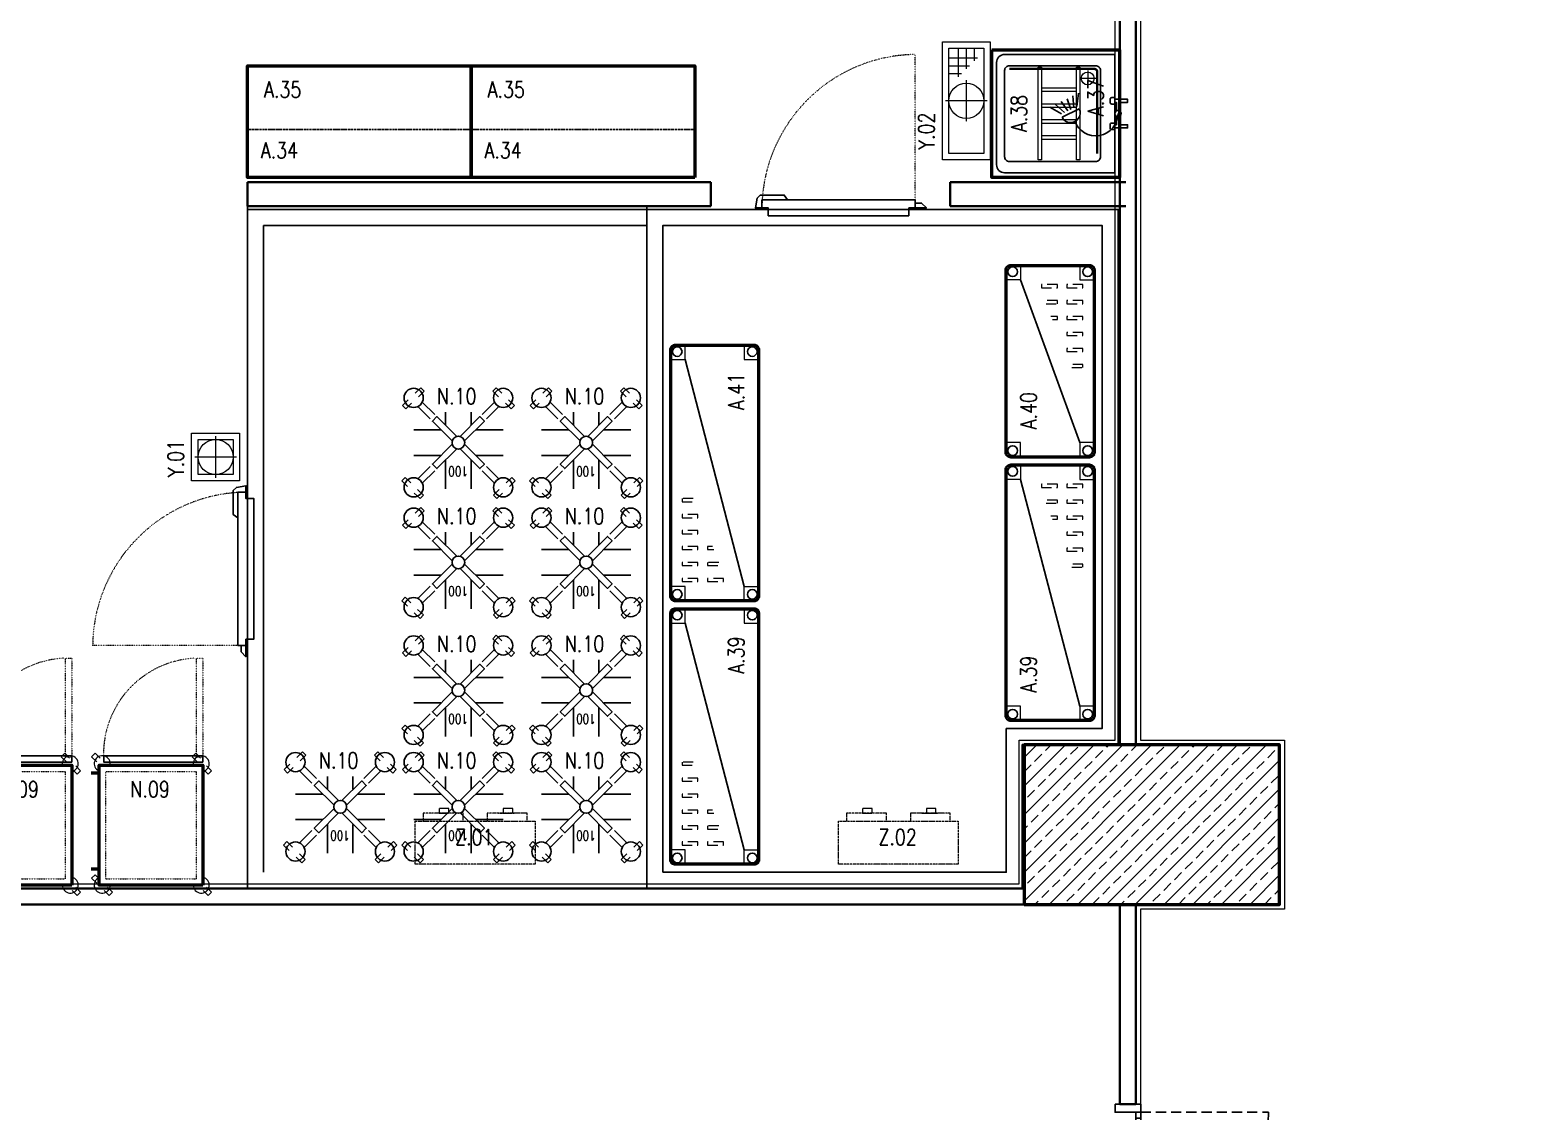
# Model space of a CAD drawing. Header units: millimetres. Extents: x 1443065 to 1517367, y 3763150 to 3779068.
# Drawn here: x 1487815 to 1488745, y 3767867 to 3768544 of the extents above; entities that cross this region are included whole.
import ezdxf
from ezdxf.enums import TextEntityAlignment as Align

# ---------------------------------------------------------------- set-up
doc = ezdxf.new("R2010")
doc.units = ezdxf.units.MM
for name, pattern in [('BORDER', [1.75, 0.5, -0.25, 0.5, -0.25, 0, -0.25]), ('DASHED2', [0.375, 0.25, -0.125]), ('DOT', [0.25, 0, -0.25]), ('HIDDEN', [9.525, 6.35, -3.175])]:
    doc.linetypes.add(name, pattern=pattern)
for name, color, linetype, lineweight in [('-DWG_ANA', 7, 'Continuous', 50), ('-DWG_ANA_1', 7, 'BORDER', 25), ('-DWG_DETAY1', 7, 'Continuous', 25), ('-DWG_DETAY2', 7, 'Continuous', 15), ('-DWG_DETAY4', 7, 'DOT', 18), ('-dwg_sdepo', 7, 'BORDER', 9), ('DUVAR', 2, 'Continuous', 35), ('kapi-acilis', 43, 'DOT', 15), ('NO', 7, 'Continuous', 30), ('PLAN', 253, 'Continuous', 15), ('s-depo', 140, 'Continuous', 25), ('SIVA', 3, 'Continuous', 9), ('TASIYICI', 170, 'Continuous', 50), ('TEFRIS', 165, 'Continuous', 15), ('yerizg-a', 7, 'Continuous', 15), ('yerizg-b', 7, 'Continuous', 9)]:
    doc.layers.add(name, color=color, linetype=linetype, lineweight=lineweight)
for name, color, linetype in [('BL-A', 1, 'Continuous'), ('BL-N', 30, 'Continuous'), ('BL-Y', 144, 'Continuous'), ('BL-Z', 117, 'Continuous'), ('m-DOG_', 4, 'Continuous'), ('m-TAR_duvar', 8, 'Continuous'), ('m-TFR_vitrifiye', 1, 'Continuous'), ('SDNO', 7, 'Continuous'), ('yazi-blk', 7, 'Continuous'), ('YRNO', 7, 'Continuous')]:
    doc.layers.add(name, color=color, linetype=linetype)
doc.styles.add('ROMANS', font='romans.shx', dxfattribs={"width": 0.8})
doc.styles.add('ROMANSTW', font='Romanstw.shx', dxfattribs={"width": 0.8})

# ---------------------------------------------------------------- blocks, each defined once
blk = doc.blocks.new('90lık Kqpı')
at = {"layer": 'm-DOG_', "linetype": 'HIDDEN'}
blk.add_line((-8, -5), (-88, -5), dxfattribs=at)
at = {"layer": 'm-DOG_'}
for p, q in [((-5, -8.77), (-8, -8.77)), ((-5, -81.23), (-8, -81.23))]:
    blk.add_line(p, q, dxfattribs=at)
for points in [[(8, 0), (8, -5), (-8, -5), (-8, 0)], [(-8, -5), (-8, -85), (-5, -85), (-5, -5)], [(8, -90), (8, -85), (-8, -85), (-8, -90)]]:
    blk.add_lwpolyline(points, close=True, dxfattribs=at)
at = {"layer": 'm-DOG_', "linetype": 'HIDDEN'}
blk.add_arc((-8, -5), 80, 180, 270, dxfattribs=at)
blk = doc.blocks.new('J-KS09l')
at = {"layer": 'kapi-acilis', "linetype": 'DOT'}
blk.add_lwpolyline([(-3, 11), (-3, 107)], dxfattribs=at)
blk.add_arc((-4.16, 9.84), 97.16, 0.68143, 89.31857, dxfattribs=at)
at = {"layer": 's-depo', "linetype": 'Continuous'}
for points in [[(77, 16), (79, 19), (94, 19), (96, 17), (97, 11), (93, 11), (93, 16)], [(-3, 14), (-7, 14), (-10, 11), (-3, 11)], [(1, 11), (-3, 11), (-3, 16), (93, 16), (93, 11), (89, 11), (89, 6), (1, 6), (1, 11)]]:
    blk.add_lwpolyline(points, close=True, dxfattribs=at)
blk = doc.blocks.new('J-KS09r')
at = {"layer": 'kapi-acilis', "linetype": 'DOT'}
blk.add_lwpolyline([(3, 11), (3, 107)], dxfattribs=at)
blk.add_arc((4.16, 9.84), 97.16, 90.68143, 179.31857, dxfattribs=at)
at = {"layer": 's-depo', "linetype": 'Continuous'}
for points in [[(-77, 16), (-79, 19), (-94, 19), (-96, 17), (-97, 11), (-93, 11), (-93, 16)], [(-1, 11), (3, 11), (3, 16), (-93, 16), (-93, 11), (-89, 11), (-89, 6), (-1, 6), (-1, 11)], [(3, 14), (7, 14), (10, 11), (3, 11)]]:
    blk.add_lwpolyline(points, close=True, dxfattribs=at)
blk = doc.blocks.new('1va-wot350-100')
at = {"layer": '-DWG_DETAY1', "color": 0}
for points in [[(-8, 11), (-8, 29)], [(8, 11), (8, 29)], [(-25.41, 22.59), (-17.68, 14.85)], [(-22.59, 25.41), (-14.85, 17.68)], [(22.59, 25.41), (14.85, 17.68)], [(25.41, 22.59), (17.68, 14.85)], [(-3.86, 1.04), (-16.26, 13.44), (-13.44, 16.26), (-1.04, 3.86)], [(3.86, 1.04), (16.26, 13.44), (13.44, 16.26), (1.04, 3.86)], [(-11, 8), (-28, 8)], [(11, 8), (28, 8)], [(-11, -8), (-28, -8)], [(-1.04, -3.86), (-13.44, -16.26), (-16.26, -13.44), (-3.86, -1.04)], [(3.86, -1.04), (16.26, -13.44), (13.44, -16.26), (1.04, -3.86)], [(11, -8), (28, -8)], [(-17.68, -14.85), (-25.41, -22.59)], [(-14.85, -17.68), (-22.59, -25.41)], [(-8, -11), (-8, -19)], [(8, -11), (8, -19)], [(14.85, -17.68), (22.59, -25.41)], [(17.68, -14.85), (25.41, -22.59)]]:
    blk.add_lwpolyline(points, dxfattribs=at)
for centre, radius in [((-28, 28), 6), ((28, 28), 6), ((0, 0), 4), ((-28, -28), 6), ((28, -28), 6)]:
    blk.add_circle(centre, radius, dxfattribs=at)
at = {"layer": '-DWG_DETAY2', "color": 0, "linetype": 'ByBlock'}
for points in [[(-25.51, 29.42), (-21.91, 32.89), (-23.99, 35.05), (-27.59, 31.58)], [(25.51, 29.42), (21.91, 32.89), (23.99, 35.05), (27.59, 31.58)], [(-29.83, 25.25), (-33.42, 21.78), (-35.51, 23.94), (-31.91, 27.41)], [(29.83, 25.25), (33.42, 21.78), (35.51, 23.94), (31.91, 27.41)], [(-31.47, -26.77), (-35.07, -23.3), (-32.99, -21.14), (-29.39, -24.61)], [(31.47, -26.77), (35.07, -23.3), (32.99, -21.14), (29.39, -24.61)], [(-27.16, -30.93), (-23.56, -34.4), (-21.47, -32.25), (-25.07, -28.77)], [(27.16, -30.93), (23.56, -34.4), (21.47, -32.25), (25.07, -28.77)]]:
    blk.add_lwpolyline(points, dxfattribs=at)
at = {"layer": 'NO', "linetype": 'Continuous', "style": 'ROMANS', "width": 0.8}
blk.add_attdef('NO', text='', height=10, dxfattribs=at).set_placement((1, -29), align=Align.MIDDLE)
at = {"layer": 'yazi-blk', "color": 0, "linetype": 'Continuous', "style": 'ROMANSTW', "width": 0.8}
blk.add_text('100', height=6, dxfattribs=at).set_placement((-6.04, 15))
blk = doc.blocks.new('ABS101')
at = {"layer": '-DWG_ANA', "color": 0, "linetype": 'Continuous'}
blk.add_lwpolyline([(0, 0), (65, 0), (65, -75), (0, -75)], close=True, dxfattribs=at)
at = {"layer": '-DWG_ANA', "color": 0}
for points in [[(65, -10), (70, -10)], [(65, -70), (70, -70)]]:
    blk.add_lwpolyline(points, dxfattribs=at)
at = {"layer": '-DWG_DETAY1', "color": 0}
blk.add_lwpolyline([(0, -77), (62, -77), (62, -81), (0, -81)], close=True, dxfattribs=at)
at = {"layer": '-DWG_DETAY2', "color": 0, "linetype": 'HIDDEN'}
for points in [[(-2.39, 1.39), (-5.49, 4.49), (-3.36, 6.61), (-0.23, 3.47)], [(59.61, 1.39), (56.51, 4.49), (58.64, 6.61), (61.77, 3.47)], [(64.39, -3.39), (67.49, -6.49), (69.61, -4.36), (66.47, -1.23)], [(-2.39, -74.61), (-5.49, -71.51), (-3.36, -69.39), (-0.23, -72.53)], [(1.39, -79.39), (4.49, -82.49), (6.61, -80.36), (3.47, -77.23)], [(64.39, -79.39), (67.49, -82.49), (69.61, -80.36), (66.47, -77.23)]]:
    blk.add_lwpolyline(points, dxfattribs=at)
at = {"layer": '-DWG_DETAY2', "color": 0}
for centre, start, end in [((1, 0), 348.46304, 246.42182), ((63, 0), 293.57818, 191.53696), ((1, -76), 113.57818, 11.53696), ((63, -76), 168.46304, 66.42182)]:
    blk.add_arc(centre, 5, start, end, dxfattribs=at)
at = {"layer": '-DWG_DETAY4', "color": 0}
for points in [[(61, -4), (4, -4), (4, -71), (61, -71)], [(4, -80), (4, -142), (0, -142), (0, -80)]]:
    blk.add_lwpolyline(points, close=True, dxfattribs=at)
blk.add_lwpolyline([(5, -142), (5, -142.01, 0.42427), (62, -77)], format="xyb", dxfattribs=at)
at = {"layer": 'NO', "linetype": 'Continuous', "style": 'ROMANS', "width": 0.8}
blk.add_attdef('NO', text='', height=10, dxfattribs=at).set_placement((33, -60), align=Align.MIDDLE)
blk = doc.blocks.new('T_140')
at = {"layer": '-DWG_ANA', "color": 0}
blk.add_lwpolyline([(0, 0), (140, 0), (140, -70), (0, -70)], close=True, dxfattribs=at)
blk = doc.blocks.new('TCN140')
at = {"layer": 'PLAN', "color": 0, "linetype": 'Continuous'}
blk.add_blockref('T_140', (0, 0), dxfattribs=at)
at = {"layer": 'NO', "linetype": 'Continuous', "style": 'ROMANS', "width": 0.8}
blk.add_attdef('NO', text='', height=10, dxfattribs=at).set_placement((118, -55), align=Align.MIDDLE)
blk = doc.blocks.new('Y-SIFON')
at = {"layer": 'yerizg-a', "color": 0, "linetype": 'Continuous'}
blk.add_circle((0, 0), 11, dxfattribs=at)
at = {"layer": 'yerizg-b', "color": 0, "linetype": 'DASHED2'}
for points in [[(0, 13), (0, -13)], [(-13, 0), (13, 0)]]:
    blk.add_lwpolyline(points, dxfattribs=at)
blk = doc.blocks.new('1bs-yk33a')
at = {"layer": 'yerizg-a', "color": 0}
blk.add_lwpolyline([(0, 0), (30, 0), (30, -30), (0, -30)], close=True, dxfattribs=at)
at = {"layer": 'yerizg-b', "color": 0}
blk.add_lwpolyline([(4, -4), (26, -4), (26, -26), (4, -26)], close=True, dxfattribs=at)
at = {"layer": 'PLAN', "color": 0, "linetype": 'Continuous'}
blk.add_blockref('Y-SIFON', (15, -15), dxfattribs=at)
at = {"layer": 'YRNO', "linetype": 'Continuous', "style": 'ROMANS', "width": 0.8}
blk.add_attdef('YRNO', text='', height=10, dxfattribs=at).set_placement((16, -40), align=Align.MIDDLE)
blk = doc.blocks.new('IDP166')
at = {"layer": '-DWG_ANA', "color": 0}
blk.add_lwpolyline([(3, 0), (157, 0, -0.414214), (160, -3), (160, -52, -0.414214), (157, -55), (3, -55, -0.414214), (0, -52), (0, -3, -0.414214)], format="xyb", close=True, dxfattribs=at)
at = {"layer": '-DWG_DETAY1', "color": 0}
blk.add_lwpolyline([(9, -46), (151, -9)], dxfattribs=at)
for centre in [(4, -4), (156, -4), (4, -51), (156, -51)]:
    blk.add_circle(centre, 3, dxfattribs=at)
at = {"layer": '-DWG_DETAY2', "color": 0, "linetype": 'Continuous'}
for points in [[(0, -9), (9, -9), (9, 0)], [(151, 0), (151, -9), (160, -9)], [(0, -46), (9, -46), (9, -55)], [(160, -46), (151, -46), (151, -55)]]:
    blk.add_lwpolyline(points, dxfattribs=at)
at = {"layer": '-DWG_DETAY2', "color": 0, "linetype": 'HIDDEN'}
for points in [[(12, -7), (12, -17), (14, -17), (14, -7)], [(22, -7), (22, -17), (24, -17), (24, -7)], [(32, -7), (32, -17), (34, -17), (34, -7)], [(42, -7), (42, -17), (44, -17), (44, -7)], [(52, -7), (52, -17), (54, -17), (54, -7)], [(12, -23), (12, -33), (14, -33), (14, -23)]]:
    blk.add_lwpolyline(points, close=True, dxfattribs=at)
for points in [[(64, -14), (64, -7), (62, -7), (62, -15)], [(24, -30), (24, -23), (22, -23), (22, -31)], [(34, -26), (34, -23), (32, -23), (32, -27)]]:
    blk.add_lwpolyline(points, dxfattribs=at)
at = {"layer": 'NO', "linetype": 'Continuous', "style": 'ROMANS', "width": 0.8}
blk.add_attdef('NO', text='', height=10, dxfattribs=at).set_placement((131, -41), align=Align.MIDDLE)
blk = doc.blocks.new('IDP126')
at = {"layer": '-DWG_ANA', "color": 0}
blk.add_lwpolyline([(3, 0), (117, 0, -0.414214), (120, -3), (120, -52, -0.414214), (117, -55), (3, -55, -0.414214), (0, -52), (0, -3, -0.414214)], format="xyb", close=True, dxfattribs=at)
at = {"layer": '-DWG_DETAY1', "color": 0}
blk.add_lwpolyline([(9, -46), (111, -9)], dxfattribs=at)
for centre in [(4, -4), (116, -4), (4, -51), (116, -51)]:
    blk.add_circle(centre, 3, dxfattribs=at)
at = {"layer": '-DWG_DETAY2', "color": 0, "linetype": 'Continuous'}
for points in [[(0, -9), (9, -9), (9, 0)], [(111, 0), (111, -9), (120, -9)], [(0, -46), (9, -46), (9, -55)], [(120, -46), (111, -46), (111, -55)]]:
    blk.add_lwpolyline(points, dxfattribs=at)
at = {"layer": '-DWG_DETAY2', "color": 0, "linetype": 'HIDDEN'}
for points in [[(12, -7), (12, -17), (14, -17), (14, -7)], [(22, -7), (22, -17), (24, -17), (24, -7)], [(32, -7), (32, -17), (34, -17), (34, -7)], [(42, -7), (42, -17), (44, -17), (44, -7)], [(52, -7), (52, -17), (54, -17), (54, -7)], [(12, -23), (12, -33), (14, -33), (14, -23)]]:
    blk.add_lwpolyline(points, close=True, dxfattribs=at)
for points in [[(64, -14), (64, -7), (62, -7), (62, -15)], [(24, -30), (24, -23), (22, -23), (22, -31)], [(34, -26), (34, -23), (32, -23), (32, -27)]]:
    blk.add_lwpolyline(points, dxfattribs=at)
at = {"layer": 'NO', "linetype": 'Continuous', "style": 'ROMANS', "width": 0.8}
blk.add_attdef('NO', text='', height=10, dxfattribs=at).set_placement((91, -41), align=Align.MIDDLE)
blk = doc.blocks.new('RRN143')
at = {"layer": '-DWG_ANA_1', "color": 0}
blk.add_lwpolyline([(0, -30), (0, 0), (140, 0), (140, -30)], close=True, dxfattribs=at)
at = {"layer": 'NO', "linetype": 'Continuous', "style": 'ROMANS', "width": 0.8}
blk.add_attdef('NO', text='', height=10, dxfattribs=at).set_placement((120, -17), align=Align.MIDDLE)
blk = doc.blocks.new('1br-pc1nh')
at = {"layer": '-dwg_sdepo', "color": 0, "lineweight": 0}
blk.add_lwpolyline([(75, -27), (0, -27), (0, 0), (75, 0)], close=True, dxfattribs=at)
for points in [[(5, -27), (5, -32), (30, -32), (30, -27)], [(45, -27), (45, -32), (70, -32), (70, -27)], [(22.87, -32), (12.87, -32)]]:
    blk.add_lwpolyline(points, dxfattribs=at)
at = {"layer": '-dwg_sdepo', "color": 0, "linetype": 'DASHED2'}
for points in [[(14, -32), (14, -35), (20, -35), (20, -32)], [(54, -32), (54, -35), (60, -35), (60, -32)]]:
    blk.add_lwpolyline(points, close=True, dxfattribs=at)
at = {"layer": 'SDNO', "linetype": 'Continuous', "style": 'ROMANS', "width": 0.8}
blk.add_attdef('SDNO', text='', height=10, dxfattribs=at).set_placement((38, -17), align=Align.MIDDLE)
blk = doc.blocks.new('IDP166-K')
at = {"layer": '-DWG_ANA', "color": 0}
blk.add_lwpolyline([(3, 0), (157, 0, -0.414214), (160, -3), (160, -52, -0.414214), (157, -55), (3, -55, -0.414214), (0, -52), (0, -3, -0.414214)], format="xyb", close=True, dxfattribs=at)
at = {"layer": '-DWG_DETAY1', "color": 0}
blk.add_lwpolyline([(9, -46), (151, -9)], dxfattribs=at)
for centre in [(4, -4), (156, -4), (4, -51), (156, -51)]:
    blk.add_circle(centre, 3, dxfattribs=at)
at = {"layer": '-DWG_DETAY2', "color": 0, "linetype": 'Continuous'}
for points in [[(0, -9), (9, -9), (9, 0)], [(151, 0), (151, -9), (160, -9)], [(0, -46), (9, -46), (9, -55)], [(160, -46), (151, -46), (151, -55)]]:
    blk.add_lwpolyline(points, dxfattribs=at)
at = {"layer": '-DWG_DETAY2', "color": 0, "linetype": 'HIDDEN'}
for points in [[(12, -7), (12, -17), (14, -17), (14, -7)], [(22, -7), (22, -17), (24, -17), (24, -7)], [(32, -7), (32, -17), (34, -17), (34, -7)], [(42, -7), (42, -17), (44, -17), (44, -7)], [(52, -7), (52, -17), (54, -17), (54, -7)], [(12, -23), (12, -33), (14, -33), (14, -23)]]:
    blk.add_lwpolyline(points, close=True, dxfattribs=at)
for points in [[(64, -14), (64, -7), (62, -7), (62, -15)], [(24, -30), (24, -23), (22, -23), (22, -31)], [(34, -26), (34, -23), (32, -23), (32, -27)]]:
    blk.add_lwpolyline(points, dxfattribs=at)
at = {"layer": 'NO', "linetype": 'Continuous', "style": 'ROMANS', "width": 0.8}
blk.add_attdef('NO', text='', height=10, dxfattribs=at).set_placement((131, -41), align=Align.MIDDLE)
blk = doc.blocks.new('1BS-YK37A')
at = {"layer": 'yerizg-a', "color": 0}
blk.add_lwpolyline([(0, 0), (74, 0), (74, -30), (0, -30)], close=True, dxfattribs=at)
at = {"layer": 'yerizg-b', "color": 0}
for p, q in [((10, -26), (10, -8)), ((4, -10), (12, -10)), ((4, -15), (17, -15)), ((15, -26), (15, -13)), ((20, -26), (20, -18)), ((4, -20), (22, -20))]:
    blk.add_line(p, q, dxfattribs=at)
blk.add_lwpolyline([(4, -4), (70, -4), (70, -26), (4, -26)], close=True, dxfattribs=at)
at = {"layer": 'PLAN', "color": 0, "linetype": 'Continuous'}
blk.add_blockref('Y-SIFON', (37, -15), dxfattribs=at)
at = {"layer": 'YRNO', "linetype": 'Continuous', "style": 'ROMANS', "width": 0.8}
blk.add_attdef('YRNO', text='', height=10, dxfattribs=at).set_placement((56, -40), align=Align.MIDDLE)
blk = doc.blocks.new('E_088')
at = {"layer": '-DWG_ANA', "color": 0}
blk.add_lwpolyline([(0, -80), (0, 0), (80, 0), (80, -80)], close=True, dxfattribs=at)
at = {"layer": '-DWG_DETAY1', "color": 0}
blk.add_lwpolyline([(3, -72), (3, -3), (77, -3), (77, -72, -0.414214), (72, -77), (8, -77, -0.414214)], format="xyb", close=True, dxfattribs=at)
blk = doc.blocks.new('EKN080')
at = {"layer": '-DWG_DETAY1', "color": 0}
blk.add_lwpolyline([(13, -12), (67, -12, -0.414214), (70, -15), (70, -69, -0.414214), (67, -72), (13, -72, -0.414214), (10, -69), (10, -15, -0.414214)], format="xyb", close=True, dxfattribs=at)
at = {"layer": '-DWG_DETAY2', "color": 0, "const_width": 1.5}
blk.add_lwpolyline([(65, -14), (14, -14, 0.414214), (12, -16), (12, -69)], format="xyb", dxfattribs=at)
at = {"layer": '-DWG_DETAY2', "color": 0}
for points in [[(18, -15), (18, -25)], [(13, -20), (23, -20)]]:
    blk.add_lwpolyline(points, dxfattribs=at)
for points in [[(11, -25), (69, -25), (69, -27), (11, -27)], [(24, -27), (24, -49), (26, -49), (26, -27)], [(34, -27), (34, -49), (36, -49), (36, -27)], [(44, -27), (44, -49), (46, -49), (46, -27)], [(54, -27), (54, -49), (56, -49), (56, -27)], [(11, -49), (69, -49), (69, -51), (11, -51)]]:
    blk.add_lwpolyline(points, close=True, dxfattribs=at)
blk.add_circle((18, -20), 4, dxfattribs=at)
at = {"layer": 'PLAN', "color": 0, "linetype": 'Continuous'}
blk.add_blockref('E_088', (0, 0), dxfattribs=at)
at = {"layer": 'NO', "linetype": 'Continuous', "style": 'ROMANS', "width": 0.8}
blk.add_attdef('NO', text='', height=10, dxfattribs=at).set_placement((40, -63), align=Align.MIDDLE)
blk = doc.blocks.new('1cc-mt003')
at = {"layer": '-DWG_DETAY1', "color": 0, "linetype": 'Continuous'}
for points in [[(-2, -5), (-7, -5), (-7, 0), (-9, 0), (-9, -5), (-9, -8), (-10, -8), (-10, -10, 0.414214), (-9, -11), (-7, -11, 0.414214), (-6, -10), (-6, -8), (-7, -8), (-7, -7), (-2, -7)], [(2, -5), (7, -5), (7, 0), (9, 0), (9, -5), (9, -8), (10, -8), (10, -10, -0.414214), (9, -11), (7, -11, -0.414214), (6, -10), (6, -8), (7, -8), (7, -7), (2, -7)]]:
    blk.add_lwpolyline(points, format="xyb", dxfattribs=at)
at = {"layer": '-DWG_DETAY1', "color": 0}
for points in [[(-4.54, -31.81), (-12.89, -30.76)], [(-3.59, -33.72), (-11.1, -34.34)], [(-2.63, -35.62), (-9.31, -37.92)], [(-3.05, -30.32), (2.32, -41.05)], [(-1.68, -37.53), (-7.52, -41.5)], [(-0.72, -39.44), (-5.73, -45.07)], [(0.23, -41.35), (-3.94, -48.65)]]:
    blk.add_lwpolyline(points, dxfattribs=at)
blk.add_circle((0, -6), 2, dxfattribs=at)
for centre, radius, start, end in [((-0.06, -19.97), 13.97, 289.84543, 89.75881), ((-0.37, -35.68), 6, 296.56505, 116.56505)]:
    blk.add_arc(centre, radius, start, end, dxfattribs=at)
at = {"layer": 'NO', "linetype": 'Continuous', "style": 'ROMANS', "width": 0.8}
blk.add_attdef('NO', text='', height=10, dxfattribs=at).set_placement((-10, -20), align=Align.MIDDLE)

msp = doc.modelspace()

# ---------------------------------------------------------------- hatches: boundary and pattern name
at = {"layer": 'm-TAR_duvar'}
h = msp.add_hatch(dxfattribs=at)
h.set_pattern_fill('ANSI33', color=256, scale=2)
h.set_pattern_definition([(45, (67479.789, -87954.948), (-8.98025612, 8.98025612), []), (45, (67488.769, -87954.948), (-8.98025612, 8.98025612), [6.35, -3.175])])
h.paths.add_polyline_path([(1488597.06, 3768096.58), (1488437.06, 3768096.58), (1488437.06, 3767996.58), (1488597.06, 3767996.58)])

# ---------------------------------------------------------------- linework, layer by layer
at = {"layer": 'DUVAR'}
for p, q in [((1488497.06, 3768096.58), (1488497.06, 3768676.58)), ((1488507.06, 3768096.58), (1488507.06, 3768676.58)), ((1488437.06, 3768006.58), (1486717.08, 3768006.58)), ((1488497.31, 3767996.58), (1486717.08, 3767996.58)), ((1488497.06, 3767871.58), (1488497.06, 3767996.58)), ((1488507.06, 3767871.58), (1488507.06, 3767996.58)), ((1488497.07, 3767871.58), (1488507.07, 3767871.58))]:
    msp.add_line(p, q, dxfattribs=at)
for points in [[(1487950.89, 3768448.75), (1488240.89, 3768448.75)], [(1487950.89, 3768433.75), (1487950.89, 3768448.75)], [(1488240.89, 3768433.75), (1488240.89, 3768448.75)], [(1488390.89, 3768448.75), (1488500.84, 3768448.75)], [(1488390.89, 3768433.75), (1488390.89, 3768448.75)], [(1487950.84, 3768433.75), (1488240.89, 3768433.75)], [(1488390.89, 3768433.75), (1488500.84, 3768433.75)]]:
    msp.add_lwpolyline(points, dxfattribs=at)
at = {"layer": 'm-TFR_vitrifiye'}
for p, q in [((1488437.06, 3768096.58), (1488437.06, 3768096.58)), ((1488437.06, 3768066.58), (1488437.06, 3768066.58))]:
    msp.add_line(p, q, dxfattribs=at)
at = {"layer": 's-depo', "linetype": 'Continuous'}
for p, q in [((1487950.84, 3768093.61), (1487950.84, 3768433.75)), ((1488200.84, 3768093.61), (1488200.84, 3768433.75)), ((1487960.89, 3768421.75), (1488200.84, 3768421.75)), ((1487960.89, 3768016.75), (1487960.89, 3768421.75))]:
    msp.add_line(p, q, dxfattribs=at)
for points in [[(1487950.89, 3768431.75), (1488200.89, 3768431.75), (1488200.89, 3768006.75), (1487950.89, 3768006.75)], [(1488210.89, 3768016.75), (1488425.89, 3768016.75), (1488425.89, 3768106.75), (1488485.89, 3768106.75), (1488485.89, 3768421.75), (1488210.89, 3768421.75)]]:
    msp.add_lwpolyline(points, close=True, dxfattribs=at)
msp.add_lwpolyline([(1488200.89, 3768006.75), (1488435.89, 3768006.75), (1488435.89, 3768096.75), (1488495.89, 3768096.75), (1488495.89, 3768431.75), (1488200.89, 3768431.75), (1488200.89, 3768006.75)], dxfattribs=at)
at = {"layer": 'SIVA'}
for points in [[(1488745.23, 3769434.09), (1488600.06, 3769434.09), (1488600.06, 3769344.09), (1488510.06, 3769344.09), (1488510.06, 3768859.58), (1488600.06, 3768859.58), (1488600.06, 3768673.58), (1488510.06, 3768673.58), (1488510.06, 3768099.58), (1488600.06, 3768099.58), (1488600.06, 3767993.58), (1488510.06, 3767993.58), (1488510.06, 3767871.58)], [(1486717.08, 3768009.58), (1488434.06, 3768009.58), (1488434.06, 3768099.58), (1488494.06, 3768099.58), (1488494.06, 3769148.72), (1487264.06, 3769148.72), (1487264.06, 3769156.65)]]:
    msp.add_lwpolyline(points, dxfattribs=at)
at = {"layer": 'TASIYICI'}
msp.add_lwpolyline([(1488437.06, 3767996.58), (1488597.06, 3767996.58), (1488597.06, 3768096.58), (1488437.06, 3768096.58)], close=True, dxfattribs=at)

# ---------------------------------------------------------------- block references
msp.add_blockref('J-KS09r', (1488365.89, 3768421.75))
at = {"rotation": 90}
msp.add_blockref('J-KS09l', (1487960.89, 3768161.75), dxfattribs=at)
at = {"layer": 'BL-A'}
ref = msp.add_blockref('EKN080', (1488496.89, 3768531.75), dxfattribs=dict(at, rotation=270))
ref.add_attrib('NO', 'A.38', dxfattribs={"layer": 'NO', "linetype": 'Continuous', "height": 10, "rotation": 90, "style": 'ROMANS', "width": 0.8}).set_placement((1488433.89, 3768491.75), align=Align.MIDDLE)
ref = msp.add_blockref('TCN140', (1488090.89, 3768451.75), dxfattribs=dict(at, rotation=180))
ref.add_attrib('NO', 'A.35', dxfattribs={"layer": 'NO', "linetype": 'Continuous', "height": 10, "style": 'ROMANS', "width": 0.8}).set_placement((1487972.89, 3768506.75), align=Align.MIDDLE)
ref = msp.add_blockref('TCN140', (1488230.89, 3768451.75), dxfattribs=dict(at, rotation=180))
ref.add_attrib('NO', 'A.35', dxfattribs={"layer": 'NO', "linetype": 'Continuous', "height": 10, "style": 'ROMANS', "width": 0.8}).set_placement((1488112.89, 3768506.75), align=Align.MIDDLE)
ref = msp.add_blockref('1cc-mt003', (1488501.89, 3768491.75), dxfattribs=dict(at, rotation=270))
ref.add_attrib('NO', 'A.37', dxfattribs={"layer": 'NO', "linetype": 'Continuous', "height": 10, "rotation": 90, "style": 'ROMANS', "width": 0.8}).set_placement((1488481.89, 3768501.75), align=Align.MIDDLE)
ref = msp.add_blockref('RRN143', (1488090.89, 3768451.75), dxfattribs=dict(at, rotation=180))
ref.add_attrib('NO', 'A.34', dxfattribs={"layer": 'NO', "linetype": 'Continuous', "height": 10, "style": 'ROMANS', "width": 0.8}).set_placement((1487970.89, 3768468.75), align=Align.MIDDLE)
ref = msp.add_blockref('RRN143', (1488230.89, 3768451.75), dxfattribs=dict(at, rotation=180))
ref.add_attrib('NO', 'A.34', dxfattribs={"layer": 'NO', "linetype": 'Continuous', "height": 10, "style": 'ROMANS', "width": 0.8}).set_placement((1488110.89, 3768468.75), align=Align.MIDDLE)
ref = msp.add_blockref('IDP126', (1488480.89, 3768396.75), dxfattribs=dict(at, rotation=270))
ref.add_attrib('NO', 'A.40', dxfattribs={"layer": 'NO', "linetype": 'Continuous', "height": 10, "rotation": 90, "style": 'ROMANS', "width": 0.8}).set_placement((1488439.89, 3768305.75), align=Align.MIDDLE)
at = {"layer": 'BL-A', "rotation": 90}
for name, p, values in [('IDP166', (1488215.89, 3768186.75), {'NO': 'A.41'}), ('IDP166-K', (1488215.89, 3768021.75), {'NO': 'A.39'})]:
    msp.add_blockref(name, p, dxfattribs=at).add_auto_attribs(values)
at = {"layer": 'BL-A'}
ref = msp.add_blockref('IDP166-K', (1488480.89, 3768271.75), dxfattribs=dict(at, rotation=270))
ref.add_attrib('NO', 'A.39', dxfattribs={"layer": 'NO', "linetype": 'Continuous', "height": 10, "rotation": 90, "style": 'ROMANS', "width": 0.8}).set_placement((1488439.89, 3768140.75), align=Align.MIDDLE)
at = {"layer": 'BL-N'}
ref = msp.add_blockref('1va-wot350-100', (1488082.89, 3768285.75), dxfattribs=dict(at, rotation=180))
ref.add_attrib('NO', 'N.10', dxfattribs={"layer": 'NO', "linetype": 'Continuous', "height": 10, "style": 'ROMANS', "width": 0.8}).set_placement((1488081.89, 3768314.75), align=Align.MIDDLE)
ref = msp.add_blockref('1va-wot350-100', (1488162.89, 3768285.75), dxfattribs=dict(at, rotation=180))
ref.add_attrib('NO', 'N.10', dxfattribs={"layer": 'NO', "linetype": 'Continuous', "height": 10, "style": 'ROMANS', "width": 0.8}).set_placement((1488161.89, 3768314.75), align=Align.MIDDLE)
ref = msp.add_blockref('1va-wot350-100', (1488082.89, 3768210.75), dxfattribs=dict(at, rotation=180))
ref.add_attrib('NO', 'N.10', dxfattribs={"layer": 'NO', "linetype": 'Continuous', "height": 10, "style": 'ROMANS', "width": 0.8}).set_placement((1488081.89, 3768239.75), align=Align.MIDDLE)
ref = msp.add_blockref('1va-wot350-100', (1488162.89, 3768210.75), dxfattribs=dict(at, rotation=180))
ref.add_attrib('NO', 'N.10', dxfattribs={"layer": 'NO', "linetype": 'Continuous', "height": 10, "style": 'ROMANS', "width": 0.8}).set_placement((1488161.89, 3768239.75), align=Align.MIDDLE)
ref = msp.add_blockref('1va-wot350-100', (1488082.89, 3768130.75), dxfattribs=dict(at, rotation=180))
ref.add_attrib('NO', 'N.10', dxfattribs={"layer": 'NO', "linetype": 'Continuous', "height": 10, "style": 'ROMANS', "width": 0.8}).set_placement((1488081.89, 3768159.75), align=Align.MIDDLE)
ref = msp.add_blockref('1va-wot350-100', (1488162.89, 3768130.75), dxfattribs=dict(at, rotation=180))
ref.add_attrib('NO', 'N.10', dxfattribs={"layer": 'NO', "linetype": 'Continuous', "height": 10, "style": 'ROMANS', "width": 0.8}).set_placement((1488161.89, 3768159.75), align=Align.MIDDLE)
ref = msp.add_blockref('ABS101', (1487840.89, 3768008.75), dxfattribs=dict(at, rotation=180))
ref.add_attrib('NO', 'N.09', dxfattribs={"layer": 'NO', "linetype": 'Continuous', "height": 10, "style": 'ROMANS', "width": 0.8}).set_placement((1487807.89, 3768068.75), align=Align.MIDDLE)
ref = msp.add_blockref('ABS101', (1487922.89, 3768008.75), dxfattribs=dict(at, rotation=180))
ref.add_attrib('NO', 'N.09', dxfattribs={"layer": 'NO', "linetype": 'Continuous', "height": 10, "style": 'ROMANS', "width": 0.8}).set_placement((1487889.89, 3768068.75), align=Align.MIDDLE)
ref = msp.add_blockref('1va-wot350-100', (1488008.89, 3768057.75), dxfattribs=dict(at, rotation=180))
ref.add_attrib('NO', 'N.10', dxfattribs={"layer": 'NO', "linetype": 'Continuous', "height": 10, "style": 'ROMANS', "width": 0.8}).set_placement((1488007.89, 3768086.75), align=Align.MIDDLE)
ref = msp.add_blockref('1va-wot350-100', (1488082.89, 3768057.75), dxfattribs=dict(at, rotation=180))
ref.add_attrib('NO', 'N.10', dxfattribs={"layer": 'NO', "linetype": 'Continuous', "height": 10, "style": 'ROMANS', "width": 0.8}).set_placement((1488081.89, 3768086.75), align=Align.MIDDLE)
ref = msp.add_blockref('1va-wot350-100', (1488162.89, 3768057.75), dxfattribs=dict(at, rotation=180))
ref.add_attrib('NO', 'N.10', dxfattribs={"layer": 'NO', "linetype": 'Continuous', "height": 10, "style": 'ROMANS', "width": 0.8}).set_placement((1488161.89, 3768086.75), align=Align.MIDDLE)
at = {"layer": 'BL-Y'}
ref = msp.add_blockref('1BS-YK37A', (1488415.89, 3768536.75), dxfattribs=dict(at, rotation=270))
ref.add_attrib('YRNO', 'Y.02', dxfattribs={"layer": 'YRNO', "linetype": 'Continuous', "height": 10, "rotation": 90, "style": 'ROMANS', "width": 0.8}).set_placement((1488375.89, 3768480.75), align=Align.MIDDLE)
ref = msp.add_blockref('1bs-yk33a', (1487945.89, 3768291.75), dxfattribs=dict(at, rotation=270))
ref.add_attrib('YRNO', 'Y.01', dxfattribs={"layer": 'YRNO', "linetype": 'Continuous', "height": 10, "rotation": 90, "style": 'ROMANS', "width": 0.8}).set_placement((1487905.89, 3768275.75), align=Align.MIDDLE)
at = {"layer": 'BL-Z'}
ref = msp.add_blockref('1br-pc1nh', (1488130.89, 3768021.75), dxfattribs=dict(at, rotation=180))
ref.add_attrib('SDNO', 'Z.01', dxfattribs={"layer": 'SDNO', "linetype": 'Continuous', "height": 10, "style": 'ROMANS', "width": 0.8}).set_placement((1488092.89, 3768038.75), align=Align.MIDDLE)
ref = msp.add_blockref('1br-pc1nh', (1488395.89, 3768021.75), dxfattribs=dict(at, rotation=180))
ref.add_attrib('SDNO', 'Z.02', dxfattribs={"layer": 'SDNO', "linetype": 'Continuous', "height": 10, "style": 'ROMANS', "width": 0.8}).set_placement((1488357.89, 3768038.75), align=Align.MIDDLE)
at = {"layer": 'TEFRIS', "color": 6, "lineweight": 18, "xscale": -1}
msp.add_blockref('90lık Kqpı', (1488502.07, 3767871.58), dxfattribs=at)

doc.saveas('drawing.dxf')
